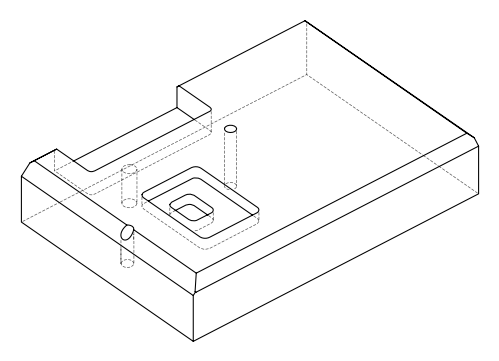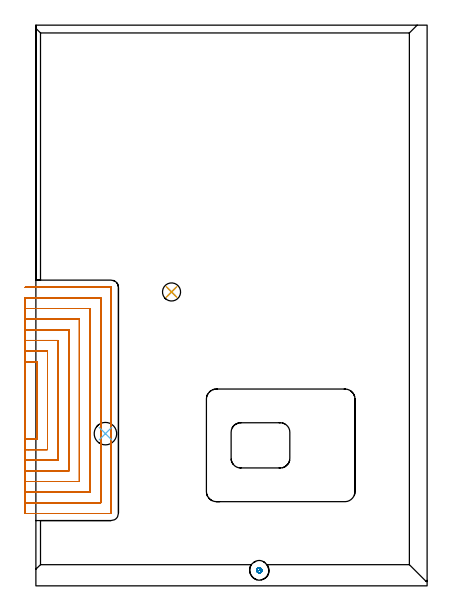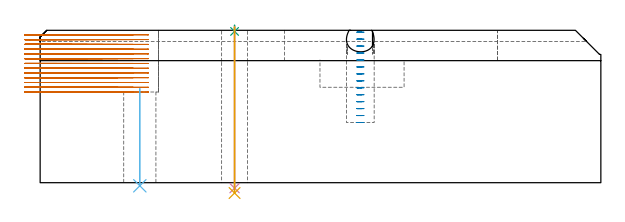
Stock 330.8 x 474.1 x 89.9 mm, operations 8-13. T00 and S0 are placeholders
(PLAN: 13 operations, 6 tool changes, 163.4 min)
(1 AREA_MILL | FG_CHAMFER_SURFACE | UGT0205_001 | 0.79 min | 355 mm3)
(2 AREA_MILL_1 | FG_CHAMFER_SURFACE_1 | UGT0205_001 | 22.41 min | 53279 mm3)
(3 AREA_MILL_2 | FG_CHAMFER_SURFACE_2 | UGT0205_001 | 7.81 min | 6936 mm3)
(4 AREA_MILL_3 | FG_CHAMFER_SURFACE_3 | UGT0205_001 | 3.54 min | 1622 mm3)
(5 AREA_MILL_4 | FG_CHAMFER_SURFACE_4 | UGT0205_001 | 18.08 min | 51553 mm3)
(6 MILL_RECTANGULAR_POCKET | POCKET_RECTANGULAR_STRAIGHT | UGT0201_132 | Follow Part, ap 3.5, ae 75% | 14.41 min | 208202 mm3)
(7 MILL_RECTANGULAR_POCKET_1 | POCKET_RECTANGULAR_STRAIGHT_1 | UGT0201_132 | Follow Part, ap 3.5, ae 75% | 2.16 min | 29614 mm3)
(8 MILL_SLOT | SLOT_PARTIAL_RECTANGULAR | NXT0201_011 | Follow Part, ap 3, ae 75% | 91.97 min | 516064 mm3)
(9 MILL_BLIND_HOLE_FROM_SOLID_MATERIAL | STEP1POCKET | NXT0201_011 | Spiral | 1.2 min | 10355 mm3)
(10 SPOT_DRILL | STEP1HOLE | NXT0321_9005460120000 | 0.03 min | 81 mm3)
(11 DRILL_THROUGH_HOLE_INTO_CENTER | STEP1HOLE | NXT0301_065 | 0.38 min | 6189 mm3)
(12 DRILL_TO_ENLARGE_THROUGH_HOLE | STEP1HOLE | UGT0301_283 | 0.39 min | 10381 mm3)
(13 INDEXABLE_INSERT_DRILL_THROUGH_HOLE_FROM_SOLID | STEP1HOLE_1 | NXT0302_009 | 0.24 min | 15056 mm3)
(TOOL UGT0205_001 | Chamfer Mill 20 x 3 x 45 deg. | D20 FL50 Z2)
(TOOL UGT0201_132 | Carbide End Mill 14.0 | D14 FL30 Z4)
(TOOL NXT0201_011 | ENDMILL 12mm [2P460-1200-NA 1630] | D12 FL38 Z6)
(TOOL NXT0321_9005460120000 | NC Spot Drill, 142deg, 12mm, Carbide, Uncoated | D12 PA142 FL30 Z2)
(TOOL NXT0301_065 | Carbide Drill 9.4mm [860.1-0940-075A1-MM 2214] | D9.4 PA140 FL98 Z2)
(TOOL UGT0301_283 | Twist Drill 15.3 mm | D15.3 PA118 FL120 Z2)
(TOOL NXT0302_009 | Index. Insert Drill 19mm [880-D1900L25-05] | D19 PA176 FL95 Z2)
(OP 8 MILL_SLOT)
G17 G21 G94 G90
T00 M6
G54
G17 G0 G90 X-9. Y124.2 S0 M3
G43 Z100.036 H1
Z87.226
G94 G1 X-6. F250.
X0.8 F500.
Y189.5
X-6.
X-9. F250.
Y115.2
X-6.
X9.8 F500.
Y198.5
X-6.
X-9. F250.
Y106.2
X-6.
X18.8 F500.
Y207.5
X-6.
X-9. F250.
Y97.2
X-6.
X27.8 F500.
Y216.5
X-6.
X-9. F250.
Y88.2
X-6.
X36.8 F500.
Y225.5
X-6.
X-9. F250.
Y79.2
X-6.
X45.8 F500.
Y234.5
X-6.
X-9. F250.
Y70.2
X-6.
X54.8 F500.
Y243.5
X-6.
X-9. F250.
Y61.2
X-6.
X63.6 F500.
G3 X63.8 Y61.4 R0.2
G1 Y252.3
G3 X63.6 Y252.5 R0.2
G1 X-6.
X-9. F250.
G0 Y124.2 Z84.415
G1 X-6.
X0.8 F500.
Y189.5
X-6.
X-9. F250.
Y115.2
X-6.
X9.8 F500.
Y198.5
X-6.
X-9. F250.
Y106.2
X-6.
X18.8 F500.
Y207.5
X-6.
X-9. F250.
Y97.2
X-6.
X27.8 F500.
Y216.5
X-6.
X-9. F250.
Y88.2
X-6.
X36.8 F500.
Y225.5
X-6.
X-9. F250.
Y79.2
X-6.
X45.8 F500.
Y234.5
X-6.
X-9. F250.
Y70.2
X-6.
X54.8 F500.
Y243.5
X-6.
X-9. F250.
Y61.2
X-6.
X63.6 F500.
G3 X63.8 Y61.4 R0.2
G1 Y252.3
G3 X63.6 Y252.5 R0.2
G1 X-6.
X-9. F250.
G0 Y124.2 Z81.605
G1 X-6.
X0.8 F500.
Y189.5
X-6.
X-9. F250.
Y115.2
X-6.
X9.8 F500.
Y198.5
X-6.
X-9. F250.
Y106.2
X-6.
X18.8 F500.
Y207.5
X-6.
X-9. F250.
Y97.2
X-6.
X27.8 F500.
Y216.5
X-6.
X-9. F250.
Y88.2
X-6.
X36.8 F500.
Y225.5
X-6.
X-9. F250.
Y79.2
X-6.
X45.8 F500.
Y234.5
X-6.
X-9. F250.
Y70.2
X-6.
X54.8 F500.
Y243.5
X-6.
X-9. F250.
Y61.2
X-6.
X63.6 F500.
G3 X63.8 Y61.4 R0.2
G1 Y252.3
G3 X63.6 Y252.5 R0.2
G1 X-6.
X-9. F250.
G0 Y124.2 Z78.794
G1 X-6.
X0.8 F500.
Y189.5
X-6.
X-9. F250.
Y115.2
X-6.
X9.8 F500.
Y198.5
X-6.
X-9. F250.
Y106.2
X-6.
X18.8 F500.
Y207.5
X-6.
X-9. F250.
Y97.2
X-6.
X27.8 F500.
Y216.5
X-6.
X-9. F250.
Y88.2
X-6.
X36.8 F500.
Y225.5
X-6.
X-9. F250.
Y79.2
X-6.
X45.8 F500.
Y234.5
X-6.
X-9. F250.
Y70.2
X-6.
X54.8 F500.
Y243.5
X-6.
X-9. F250.
Y61.2
X-6.
X63.6 F500.
G3 X63.8 Y61.4 R0.2
G1 Y252.3
G3 X63.6 Y252.5 R0.2
G1 X-6.
X-9. F250.
G0 Y124.2 Z75.984
G1 X-6.
X0.8 F500.
Y189.5
X-6.
X-9. F250.
Y115.2
X-6.
X9.8 F500.
Y198.5
X-6.
X-9. F250.
Y106.2
X-6.
X18.8 F500.
Y207.5
X-6.
X-9. F250.
Y97.2
X-6.
X27.8 F500.
Y216.5
X-6.
X-9. F250.
Y88.2
X-6.
X36.8 F500.
Y225.5
X-6.
X-9. F250.
Y79.2
X-6.
X45.8 F500.
Y234.5
X-6.
X-9. F250.
Y70.2
X-6.
X54.8 F500.
Y243.5
X-6.
X-9. F250.
Y61.2
X-6.
X63.6 F500.
G3 X63.8 Y61.4 R0.2
G1 Y252.3
G3 X63.6 Y252.5 R0.2
G1 X-6.
X-9. F250.
G0 Y124.2 Z73.173
G1 X-6.
X0.8 F500.
Y189.5
X-6.
X-9. F250.
Y115.2
X-6.
X9.8 F500.
Y198.5
X-6.
X-9. F250.
Y106.2
X-6.
X18.8 F500.
Y207.5
X-6.
X-9. F250.
Y97.2
X-6.
X27.8 F500.
Y216.5
X-6.
X-9. F250.
Y88.2
X-6.
X36.8 F500.
Y225.5
X-6.
X-9. F250.
Y79.2
X-6.
X45.8 F500.
Y234.5
X-6.
X-9. F250.
Y70.2
X-6.
X54.8 F500.
Y243.5
X-6.
X-9. F250.
Y61.2
X-6.
X63.6 F500.
G3 X63.8 Y61.4 R0.2
G1 Y252.3
G3 X63.6 Y252.5 R0.2
G1 X-6.
X-9. F250.
G0 Y124.2 Z70.363
G1 X-6.
X0.8 F500.
Y189.5
X-6.
X-9. F250.
Y115.2
X-6.
X9.8 F500.
Y198.5
X-6.
X-9. F250.
Y106.2
X-6.
X18.8 F500.
Y207.5
X-6.
X-9. F250.
Y97.2
X-6.
X27.8 F500.
Y216.5
X-6.
X-9. F250.
Y88.2
X-6.
X36.8 F500.
Y225.5
X-6.
X-9. F250.
Y79.2
X-6.
X45.8 F500.
Y234.5
X-6.
X-9. F250.
Y70.2
X-6.
X54.8 F500.
Y243.5
X-6.
X-9. F250.
Y61.2
X-6.
X63.6 F500.
G3 X63.8 Y61.4 R0.2
G1 Y252.3
G3 X63.6 Y252.5 R0.2
G1 X-6.
X-9. F250.
G0 Y124.2 Z67.552
G1 X-6.
X0.8 F500.
Y189.5
X-6.
X-9. F250.
Y115.2
X-6.
X9.8 F500.
Y198.5
X-6.
X-9. F250.
Y106.2
X-6.
X18.8 F500.
Y207.5
X-6.
X-9. F250.
Y97.2
X-6.
X27.8 F500.
Y216.5
X-6.
X-9. F250.
Y88.2
X-6.
X36.8 F500.
Y225.5
X-6.
X-9. F250.
Y79.2
X-6.
X45.8 F500.
Y234.5
X-6.
X-9. F250.
Y70.2
X-6.
X54.8 F500.
Y243.5
X-6.
X-9. F250.
Y61.2
X-6.
X63.6 F500.
G3 X63.8 Y61.4 R0.2
G1 Y252.3
G3 X63.6 Y252.5 R0.2
G1 X-6.
X-9. F250.
G0 Y124.2 Z64.742
G1 X-6.
X0.8 F500.
Y189.5
X-6.
X-9. F250.
Y115.2
X-6.
X9.8 F500.
Y198.5
X-6.
X-9. F250.
Y106.2
X-6.
X18.8 F500.
Y207.5
X-6.
X-9. F250.
Y97.2
X-6.
X27.8 F500.
Y216.5
X-6.
X-9. F250.
Y88.2
X-6.
X36.8 F500.
Y225.5
X-6.
X-9. F250.
Y79.2
X-6.
X45.8 F500.
Y234.5
X-6.
X-9. F250.
Y70.2
X-6.
X54.8 F500.
Y243.5
X-6.
X-9. F250.
Y61.2
X-6.
X63.6 F500.
G3 X63.8 Y61.4 R0.2
G1 Y252.3
G3 X63.6 Y252.5 R0.2
G1 X-6.
X-9. F250.
G0 Y124.2 Z61.931
G1 X-6.
X0.8 F500.
Y189.5
X-6.
X-9. F250.
Y115.2
X-6.
X9.8 F500.
Y198.5
X-6.
X-9. F250.
Y106.2
X-6.
X18.8 F500.
Y207.5
X-6.
X-9. F250.
Y97.2
X-6.
X27.8 F500.
Y216.5
X-6.
X-9. F250.
Y88.2
X-6.
X36.8 F500.
Y225.5
X-6.
X-9. F250.
Y79.2
X-6.
X45.8 F500.
Y234.5
X-6.
X-9. F250.
Y70.2
X-6.
X54.8 F500.
Y243.5
X-6.
X-9. F250.
Y61.2
X-6.
X63.6 F500.
G3 X63.8 Y61.4 R0.2
G1 Y252.3
G3 X63.6 Y252.5 R0.2
G1 X-6.
X-9. F250.
G0 Y124.2 Z59.121
G1 X-6.
X0.8 F500.
Y189.5
X-6.
X-9. F250.
Y115.2
X-6.
X9.8 F500.
Y198.5
X-6.
X-9. F250.
Y106.2
X-6.
X18.8 F500.
Y207.5
X-6.
X-9. F250.
Y97.2
X-6.
X27.8 F500.
Y216.5
X-6.
X-9. F250.
Y88.2
X-6.
X36.8 F500.
Y225.5
X-6.
X-9. F250.
Y79.2
X-6.
X45.8 F500.
Y234.5
X-6.
X-9. F250.
Y70.2
X-6.
X54.8 F500.
Y243.5
X-6.
X-9. F250.
Y61.2
X-6.
X63.6 F500.
G3 X63.8 Y61.4 R0.2
G1 Y252.3
G3 X63.6 Y252.5 R0.2
G1 X-6.
X-9. F250.
G0 Y124.2 Z56.31
G1 X-6.
X0.8 F500.
Y189.5
X-6.
X-9. F250.
Y115.2
X-6.
X9.8 F500.
Y198.5
X-6.
X-9. F250.
Y106.2
X-6.
X18.8 F500.
Y207.5
X-6.
X-9. F250.
Y97.2
X-6.
X27.8 F500.
Y216.5
X-6.
X-9. F250.
Y88.2
X-6.
X36.8 F500.
Y225.5
X-6.
X-9. F250.
Y79.2
X-6.
X45.8 F500.
Y234.5
X-6.
X-9. F250.
Y70.2
X-6.
X54.8 F500.
Y243.5
X-6.
X-9. F250.
Y61.2
X-6.
X63.6 F500.
G3 X63.8 Y61.4 R0.2
G1 Y252.3
G3 X63.6 Y252.5 R0.2
G1 X-6.
X-9. F250.
G0 Y124.2 Z53.5
G1 X-6.
X0.8 F500.
Y189.5
X-6.
X-9. F250.
Y115.2
X-6.
X9.8 F500.
Y198.5
X-6.
X-9. F250.
Y106.2
X-6.
X18.8 F500.
Y207.5
X-6.
X-9. F250.
Y97.2
X-6.
X27.8 F500.
Y216.5
X-6.
X-9. F250.
Y88.2
X-6.
X36.8 F500.
Y225.5
X-6.
X-9. F250.
Y79.2
X-6.
X45.8 F500.
Y234.5
X-6.
X-9. F250.
Y70.2
X-6.
X54.8 F500.
Y243.5
X-6.
X-9. F250.
Y61.2
X-6.
X63.6 F500.
G3 X63.8 Y61.4 R0.2
G1 Y252.3
G3 X63.6 Y252.5 R0.2
G1 X-6.
X-9. F250.
G0 Z100.036
M5
M2
(OP 9 MILL_BLIND_HOLE_FROM_SOLID_MATERIAL)
G17 G21 G94 G90
T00 M6
G54
G17 G0 G90 X188.9 Y13.1 S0 M3
G43 Z99.9 H1
Z88.8
G94 G3 X189.594 Y14.556 R0.893 F250.
X187.547 Y14.771 R1.456
X187.229 Y11.747 R2.15
X187.547 Y14.771 R-2.15
X187.388 Y13.259 R1.075
X188.9 Y13.1 R1.075
G0 Z84.7
G3 X189.594 Y14.556 R0.893
X187.547 Y14.771 R1.456
X187.229 Y11.747 R2.15
X187.547 Y14.771 R-2.15
X187.388 Y13.259 R1.075
X188.9 Y13.1 R1.075
G0 Z80.6
G3 X189.594 Y14.556 R0.893
X187.547 Y14.771 R1.456
X187.229 Y11.747 R2.15
X187.547 Y14.771 R-2.15
X187.388 Y13.259 R1.075
X188.9 Y13.1 R1.075
G0 Z76.5
G3 X189.594 Y14.556 R0.893
X187.547 Y14.771 R1.456
X187.229 Y11.747 R2.15
X187.547 Y14.771 R-2.15
X187.388 Y13.259 R1.075
X188.9 Y13.1 R1.075
G0 Z72.4
G3 X189.594 Y14.556 R0.893
X187.547 Y14.771 R1.456
X187.229 Y11.747 R2.15
X187.547 Y14.771 R-2.15
X187.388 Y13.259 R1.075
X188.9 Y13.1 R1.075
G0 Z68.3
G3 X189.594 Y14.556 R0.893
X187.547 Y14.771 R1.456
X187.229 Y11.747 R2.15
X187.547 Y14.771 R-2.15
X187.388 Y13.259 R1.075
X188.9 Y13.1 R1.075
G0 Z64.2
G3 X189.594 Y14.556 R0.893
X187.547 Y14.771 R1.456
X187.229 Y11.747 R2.15
X187.547 Y14.771 R-2.15
X187.388 Y13.259 R1.075
X188.9 Y13.1 R1.075
G0 Z60.1
G3 X189.594 Y14.556 R0.893
X187.547 Y14.771 R1.456
X187.229 Y11.747 R2.15
X187.547 Y14.771 R-2.15
X187.388 Y13.259 R1.075
X188.9 Y13.1 R1.075
G0 Z56.
G3 X189.594 Y14.556 R0.893
X187.547 Y14.771 R1.456
X187.229 Y11.747 R2.15
X187.547 Y14.771 R-2.15
X187.388 Y13.259 R1.075
X188.9 Y13.1 R1.075
G0 Z51.9
G3 X189.594 Y14.556 R0.893
X187.547 Y14.771 R1.456
X187.229 Y11.747 R2.15
X187.547 Y14.771 R-2.15
X187.388 Y13.259 R1.075
X188.9 Y13.1 R1.075
G0 Z47.8
G3 X189.594 Y14.556 R0.893
X187.547 Y14.771 R1.456
X187.229 Y11.747 R2.15
X187.547 Y14.771 R-2.15
X187.388 Y13.259 R1.075
X188.9 Y13.1 R1.075
G0 Z43.7
G3 X189.594 Y14.556 R0.893
X187.547 Y14.771 R1.456
X187.229 Y11.747 R2.15
X187.547 Y14.771 R-2.15
X187.388 Y13.259 R1.075
X188.9 Y13.1 R1.075
G0 Z39.6
G3 X189.594 Y14.556 R0.893
X187.547 Y14.771 R1.456
X187.229 Y11.747 R2.15
X187.547 Y14.771 R-2.15
X187.388 Y13.259 R1.075
X188.9 Y13.1 R1.075
G0 Z35.5
G3 X189.594 Y14.556 R0.893
X187.547 Y14.771 R1.456
X187.229 Y11.747 R2.15
X187.547 Y14.771 R-2.15
X187.388 Y13.259 R1.075
X188.9 Y13.1 R1.075
G0 Z99.9
M5
M2
(OP 10 SPOT_DRILL)
G17 G21 G94 G90
T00 M6
G54
G17 G0 G90 X114.7 Y248.5 S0 M3
G43 Z99.9 H0
G94 G81 G98 Z89.241 F250. R92.9
G80
M5
M2
(OP 11 DRILL_THROUGH_HOLE_INTO_CENTER)
G17 G21 G94 G90
T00 M6
G54
G17 G0 G90 X114.7 Y248.5 S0 M3
G43 Z99.9 H1
G94 G73 G98 Z-3.211 F250. Q9.311 R91.9
G80
M5
M2
(OP 12 DRILL_TO_ENLARGE_THROUGH_HOLE)
G17 G21 G94 G90
T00 M6
G54
G17 G0 G90 X114.7 Y248.5 S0 M3
G43 Z99.9 H0
G94 G73 G98 Z-6.097 F250. Q13.714 R91.9
G80
M5
M2
(OP 13 INDEXABLE_INSERT_DRILL_THROUGH_HOLE_FROM_SOLID)
G17 G21 G94 G90
T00 M6
G54
G17 G0 G90 X58.8 Y128.7 S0 M3
G43 Z99.9 H1
G94 G81 G98 Z-1.832 F250. R55.5
G80
M5
M2
